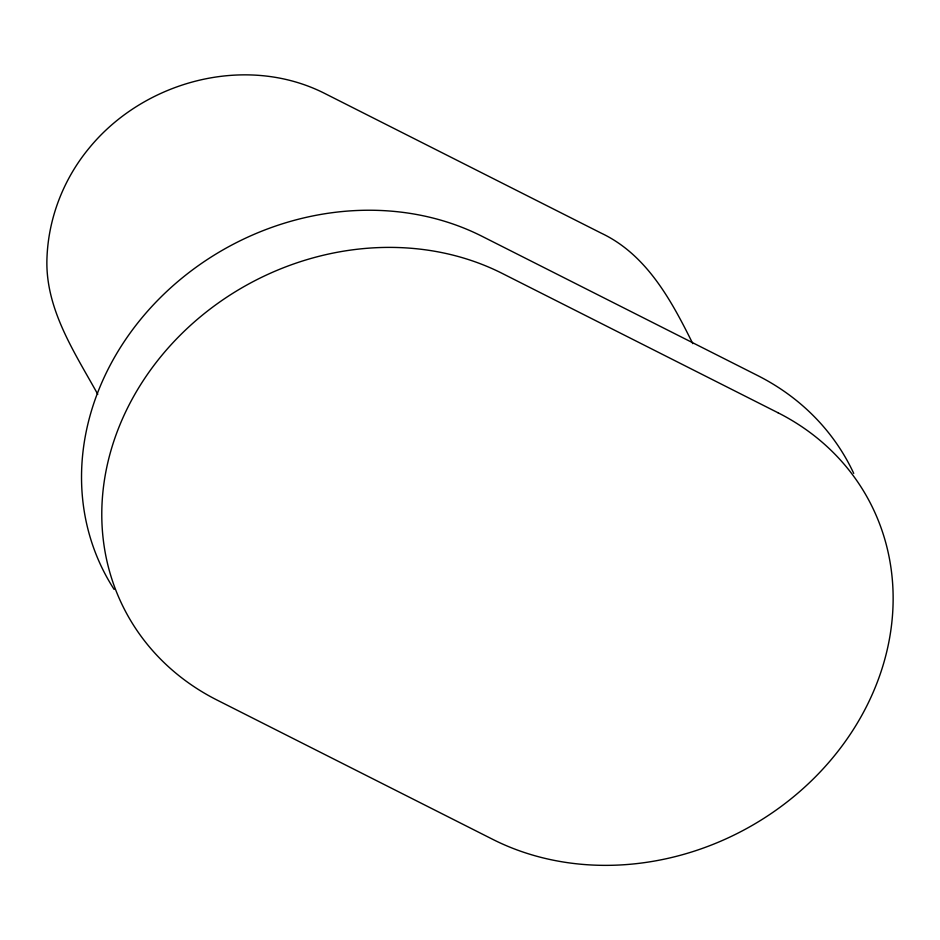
<?xml version="1.0" encoding="UTF-8"?>
<svg xmlns="http://www.w3.org/2000/svg" width="940" height="940" viewBox="0 0 940 940"><rect width="100%" height="100%" fill="white"/><g stroke="black" fill="none" stroke-linecap="round" stroke-linejoin="round"><path stroke-width="1.41" d="M692.78 343.64C671.489 300.683 646.755 254.646 601.259 233.167L325.475 93.824C246.562 53.333 144.349 80.546 89.183 148.062C63.803 178.671 48.598 217.469 47 257.243C44.627 308.003 74.307 351.913 97.784 394.318M114.139 589.427A265.221 231.064 -28.6 0 1 164.253 293.821A265.221 231.064 -28.6 0 1 481.938 236.246L757.722 375.589A265.221 231.064 -28.6 0 1 853.732 473.396M777.979 412.742L502.195 273.399A265.221 231.064 -28.6 0 0 144.831 378.197A265.221 231.064 -28.6 0 0 216.94 700.006L492.724 839.35A265.221 231.064 -28.6 0 0 850.089 734.551A265.221 231.064 -28.6 0 0 777.979 412.742"/></g></svg>
